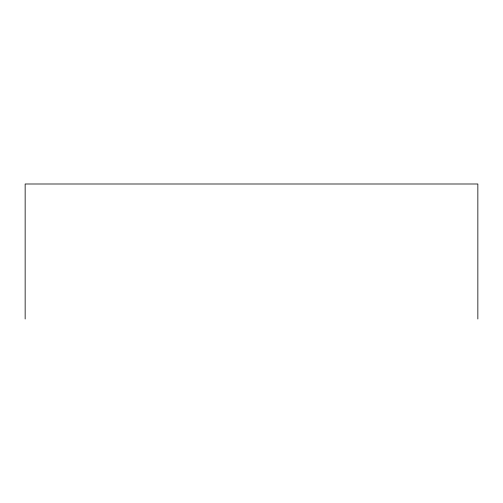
<?xml version="1.0" encoding="UTF-8"?>
<svg xmlns="http://www.w3.org/2000/svg" width="503" height="503" viewBox="0 0 503 503"><rect width="100%" height="100%" fill="white"/><g stroke="black" fill="none" stroke-linecap="round" stroke-linejoin="round"><path stroke-width="0.75" d="M477.85 319.003L477.85 183.997L25.15 183.997L25.15 319.003"/></g></svg>
